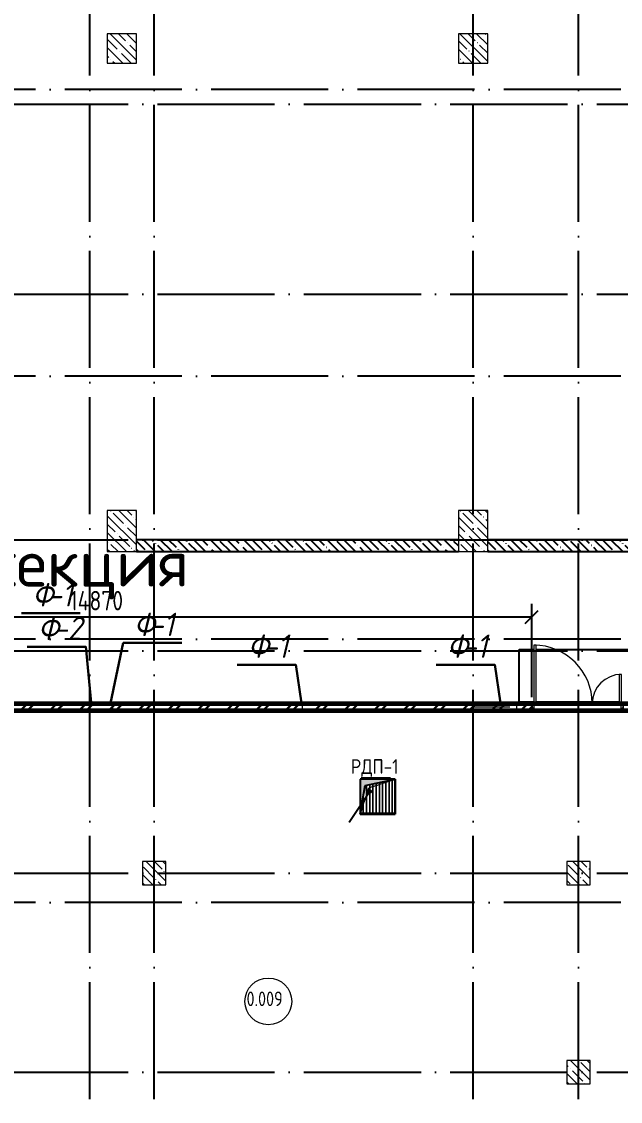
# Model space of a CAD drawing. Header units: millimetres. Extents: x -592259 to 288321, y -552984 to 293768.
# Drawn here: x 133985 to 144213, y 133611 to 152070 of the extents above; entities that cross this region are included whole.
import ezdxf

# ---------------------------------------------------------------- set-up
doc = ezdxf.new("R2010")
doc.units = ezdxf.units.MM
doc.linetypes.add('ADSK_Линия сетки', pattern=[2500, 2000, -250, 0, -250])
doc.layers.get('Defpoints').update_dxf_attribs({"color": 250})
for name, color, linetype, lineweight in [('0) Расчет', 250, 'Continuous', 60), ('0.2) Кирпич', 30, 'Continuous', 30), ('2.1)Фарх 2 выполн.', 160, 'Continuous', 30), ('4.1.3) Штук  3.1 вып по кирп подвал.', 6, 'Continuous', 60), ('5.2) ЧН-25 подвал 3.1 вып', 160, 'Continuous', 60), ('A-AREA-IDEN', 250, 'Continuous', 9), ('A-DETL', 250, 'Continuous', 5), ('A-DETL-1', 250, 'Continuous', 53), ('A-DETL-GENF', 250, 'Continuous', 9), ('A-DOOR', 250, 'Continuous', 5), ('A-DOOR-1', 250, 'Continuous', 13), ('A-DOOR-FRAM', 250, 'Continuous', 5), ('A-FLOR-1', 250, 'Continuous', 5), ('A-GENM-1', 250, 'Continuous', 5), ('A-GENM-2', 250, 'Continuous', 5), ('A-GENM-IDEN', 250, 'Continuous', 9), ('A-WALL-1', 250, 'Continuous', 50), ('G-____-____-TEXT', 250, 'Continuous', 9), ('G-ANNO-TEXT', 250, 'Continuous', 9), ('I-WALL-1', 250, 'Continuous', 5), ('S-COLS-1', 250, 'Continuous', 5), ('S-COLS-2', 250, 'Continuous', 5), ('S-FNDN-1', 250, 'Continuous', 5), ('Оси-1', 250, 'ADSK_Линия сетки', 9)]:
    doc.layers.add(name, color=color, linetype=linetype, lineweight=lineweight)
doc.styles.add('GOST Common_1', font='', dxfattribs={"width": 0.9, "height": 250})
doc.styles.add('ISOCPEUR', font='isocpeur.ttf', dxfattribs={"width": 0.8, "height": 100})
doc.styles.add('ISOCPEUR_6', font='isocpeur.ttf', dxfattribs={"height": 3.5})
doc.styles.add('ISOCPEUR_I', font='isocpeui.ttf', dxfattribs={"width": 0.9, "height": 12.5})
doc.styles.get("Standard").update_dxf_attribs({"font": 'ГОСТ тип А.ttf'})
doc.styles.get('GOST Common_1').set_extended_font_data('GOST Common')
doc.dimstyles.new('А3', dxfattribs={"dimtxt": 333, "dimasz": 222, "dimexe": 222, "dimexo": 111, "dimgap": 111, "dimtad": 1, "dimtoh": 1, "dimdec": 0, "dimrnd": 0.0015, "dimzin": 0, "dimdsep": 46, "dimtxsty": 'Standard', "dimblk": 'OBLIQUE', "dimcen": 0, "dimclrd": 7, "dimclre": 7, "dimclrt": 7, "dimadec": 0, "dimazin": 0, "dimtfac": 1, "dimtdec": 0, "dimtofl": 0, "dimtmove": 0, "dimatfit": 3, "dimfxl": 1, "dimtolj": 1, "dimtzin": 0, "dimarcsym": 0})
pattern_1 = [(135, (10997.54, 114885.93), (-142.5612, -142.5612), []), (135, (11140.1, 114885.93), (-142.5612, -142.5612), [252.016, -50.403, 3.353, -47.05])]

# ---------------------------------------------------------------- blocks, each defined once
blk = doc.blocks.new('BSC_Колонна _Прямоугольная - 500x700-V2-АР1_Кладочный план подвала_ Блок 2_ 3')
at = {"layer": 'S-COLS-2'}
h = blk.add_hatch(dxfattribs=at)
h.set_pattern_fill('FP_7', color=256, style=0, pattern_type=2)
h.set_pattern_definition([(135, (-124700, -28475), (-142.5612, -142.5612), []), (135, (-124557.44, -28475), (-142.5612, -142.5612), [252.016, -50.403, 3.353, -47.05])])
h.paths.add_polyline_path([(250, -350), (250, 350), (-250, 350), (-250, -350)])
at = {"layer": 'S-COLS-1'}
for p, q in [((250, 350), (-250, 350)), ((-250, 350), (-250, -350)), ((250, -350), (250, 350)), ((-250, -350), (250, -350))]:
    blk.add_line(p, q, dxfattribs=at)
blk = doc.blocks.new('Дверь_СКБ_2Ст - СОШ_Дв_1570_1550_x2100h _пр_ завертка-35617996-АР1_Кладочный план подвала_ Блок 2_ 3')
at = {"layer": 'A-DOOR'}
h = blk.add_hatch(dxfattribs=at)
h.set_pattern_fill('FP_10', color=256, style=0, pattern_type=2)
h.set_pattern_definition([(135, (1501.41, 124.685), (-14.14214, -14.14214), []), (225, (1501.41, 124.685), (14.14214, -14.14214), [])])
h.paths.add_polyline_path([(797.5, 60), (787.5, 60), (787.5, -60), (797.5, -60)])
at = {"layer": 'A-DOOR-FRAM'}
h = blk.add_hatch(dxfattribs=at)
h.set_pattern_fill('FP_11', color=256, style=0, pattern_type=2)
h.set_pattern_definition([(45, (-621.384, 124.685), (-14.1421, 14.1421), []), (135, (-621.384, 124.685), (-14.1421, -14.1421), [])])
h.paths.add_polyline_path([(-762.5, 60), (-772.5, 60), (-772.5, -60), (-762.5, -60)])
at = {"layer": 'A-DOOR'}
for centre, radius, start, end in [((-737.5, 60), 1000, 0, 90), ((762.5, 60), 500, 90, 180)]:
    blk.add_arc(centre, radius, start, end, dxfattribs=at)
at = {"layer": 'A-DOOR-1'}
for p, q in [((-737.5, 1060), (-737.5, 60)), ((-697.5, 1060), (-737.5, 1060)), ((-697.5, 60), (-697.5, 1060)), ((762.5, 560), (722.5, 560)), ((722.5, 560), (722.5, 60)), ((762.5, 60), (762.5, 560)), ((-737.5, 60), (-697.5, 60)), ((722.5, 60), (762.5, 60))]:
    blk.add_line(p, q, dxfattribs=at)
at = {"layer": 'A-DOOR-FRAM'}
for p, q in [((-747.5, 68), (-817.5, 68)), ((-817.5, 68), (-817.5, 60)), ((-817.5, 60), (-747.5, 60)), ((-762.5, 60), (-772.5, 60)), ((-772.5, 60), (-772.5, -60)), ((-737.5, 60), (-762.5, 60)), ((-762.5, 60), (-762.5, -20)), ((-762.5, -60), (-762.5, 60)), ((-747.5, 60), (-747.5, 68)), ((-737.5, 20), (-737.5, 60)), ((-727.5, 20), (-737.5, 20)), ((-727.5, -20), (-727.5, 20)), ((762.5, 20), (752.5, 20)), ((752.5, 20), (752.5, -20)), ((762.5, 60), (762.5, 20)), ((787.5, 60), (762.5, 60)), ((842.5, 68), (772.5, 68)), ((772.5, 68), (772.5, 60)), ((772.5, 60), (842.5, 60)), ((787.5, -20), (787.5, 60)), ((797.5, 60), (787.5, 60)), ((787.5, 60), (787.5, -60)), ((797.5, -60), (797.5, 60)), ((842.5, 60), (842.5, 68)), ((-747.5, -60), (-817.5, -60)), ((-817.5, -60), (-817.5, -68)), ((-817.5, -68), (-747.5, -68)), ((-772.5, -60), (-762.5, -60)), ((-762.5, -20), (-727.5, -20)), ((-747.5, -20), (-762.5, -20)), ((-762.5, -20), (-762.5, -60)), ((-762.5, -60), (-747.5, -60)), ((-747.5, -60), (-747.5, -20)), ((-747.5, -68), (-747.5, -60)), ((752.5, -20), (787.5, -20)), ((787.5, -20), (772.5, -20)), ((772.5, -20), (772.5, -60)), ((772.5, -60), (787.5, -60)), ((842.5, -60), (772.5, -60)), ((772.5, -60), (772.5, -68)), ((772.5, -68), (842.5, -68)), ((787.5, -60), (787.5, -20)), ((787.5, -60), (797.5, -60)), ((842.5, -68), (842.5, -60))]:
    blk.add_line(p, q, dxfattribs=at)
blk = doc.blocks.new('BSC_Колонна _Прямоугольная - 500x700-V6-АР1_Кладочный план подвала_ Блок 2_ 3')
at = {"layer": 'S-COLS-2'}
h = blk.add_hatch(dxfattribs=at)
h.set_pattern_fill('FP_15', color=256, style=0, pattern_type=2)
h.set_pattern_definition([(135, (-130700, -28475), (-142.5612, -142.5612), []), (135, (-130557.44, -28475), (-142.5612, -142.5612), [252.016, -50.403, 3.353, -47.05])])
h.paths.add_polyline_path([(250, -350), (250, 350), (-250, 350), (-250, -350)])
at = {"layer": 'S-COLS-1'}
for p, q in [((250, 350), (-250, 350)), ((-250, 350), (-250, -350)), ((250, -350), (250, 350)), ((-250, -350), (250, -350))]:
    blk.add_line(p, q, dxfattribs=at)
blk = doc.blocks.new('BSC_Колонна _Прямоугольная - 500х500-31280962-АР1_Кладочный план подвала_ Блок 2_ 3')
at = {"layer": 'S-COLS-2'}
h = blk.add_hatch(dxfattribs=at)
h.set_pattern_fill('FP_17', color=256, style=0, pattern_type=2)
h.set_pattern_definition([(135, (-130700, -36725), (-142.5612, -142.5612), []), (135, (-130557.44, -36725), (-142.5612, -142.5612), [252.016, -50.403, 3.353, -47.05])])
h.paths.add_polyline_path([(-250, -250), (250, -250), (250, 250), (-250, 250)])
at = {"layer": 'S-COLS-1'}
for p, q in [((250, 250), (-250, 250)), ((-250, 250), (-250, -250)), ((250, -250), (250, 250)), ((-250, -250), (250, -250))]:
    blk.add_line(p, q, dxfattribs=at)
blk = doc.blocks.new('BSC_Колонна _Прямоугольная - 400x400-V36-АР1_Кладочный план подвала_ Блок 2_ 3')
at = {"layer": 'S-COLS-2'}
h = blk.add_hatch(dxfattribs=at)
h.set_pattern_fill('FP_48', color=256, style=0, pattern_type=2)
h.set_pattern_definition([(135, (-132500, -19225), (-142.56192, -142.56192), []), (135, (-132357.44, -19225), (-142.56192, -142.56192), [252.016, -50.403, 3.353, -47.05])])
h.paths.add_polyline_path([(-200, -200), (200, -200), (200, 200), (-200, 200)])
at = {"layer": 'S-COLS-1'}
for p, q in [((200, 200), (-200, 200)), ((-200, 200), (-200, -200)), ((200, -200), (200, 200)), ((-200, -200), (200, -200))]:
    blk.add_line(p, q, dxfattribs=at)
blk = doc.blocks.new('BSC_Колонна _Прямоугольная - 400x400-V37-АР1_Кладочный план подвала_ Блок 2_ 3')
at = {"layer": 'S-COLS-2'}
h = blk.add_hatch(dxfattribs=at)
h.set_pattern_fill('FP_49', color=256, style=0, pattern_type=2)
h.set_pattern_definition([(135, (-125250, -22625), (-142.5612, -142.5612), []), (135, (-125107.44, -22625), (-142.5612, -142.5612), [252.016, -50.403, 3.353, -47.05])])
h.paths.add_polyline_path([(-200, -200), (200, -200), (200, 200), (-200, 200)])
at = {"layer": 'S-COLS-1'}
for p, q in [((200, 200), (-200, 200)), ((-200, 200), (-200, -200)), ((200, -200), (200, 200)), ((-200, -200), (200, -200))]:
    blk.add_line(p, q, dxfattribs=at)
blk = doc.blocks.new('BSC_Колонна _Прямоугольная - 400x400-V38-АР1_Кладочный план подвала_ Блок 2_ 3')
at = {"layer": 'S-COLS-2'}
h = blk.add_hatch(dxfattribs=at)
h.set_pattern_fill('FP_50', color=256, style=0, pattern_type=2)
h.set_pattern_definition([(135, (-132500, -22625), (-142.5612, -142.5612), []), (135, (-132357.44, -22625), (-142.5612, -142.5612), [252.016, -50.403, 3.353, -47.05])])
h.paths.add_polyline_path([(-200, -200), (200, -200), (200, 200), (-200, 200)])
at = {"layer": 'S-COLS-1'}
for p, q in [((200, 200), (-200, 200)), ((-200, 200), (-200, -200)), ((200, -200), (200, 200)), ((-200, -200), (200, -200))]:
    blk.add_line(p, q, dxfattribs=at)
blk = doc.blocks.new('BSC_Колонна _Прямоугольная - 500х500-V98-АР1_Кладочный план подвала_ Блок 2_ 3')
at = {"layer": 'S-COLS-2'}
h = blk.add_hatch(dxfattribs=at)
h.set_pattern_fill('FP_118', color=256, style=0, pattern_type=2)
h.set_pattern_definition([(135, (-124700.02, -36725), (-142.5612, -142.5612), []), (135, (-124557.46, -36725), (-142.5612, -142.5612), [252.016, -50.403, 3.353, -47.05])])
h.paths.add_polyline_path([(-250, -250), (250, -250), (250, 250), (-250, 250)])
at = {"layer": 'S-COLS-1'}
for p, q in [((250, 250), (-250, 250)), ((-250, 250), (-250, -250)), ((250, -250), (250, 250)), ((-250, -250), (250, -250))]:
    blk.add_line(p, q, dxfattribs=at)
blk = doc.blocks.new('Ом_Арматурная перемычка - A1-0_4-32789151-АР1_Кладочный план подвала_ Блок 2_ 3')
at = {"layer": 'A-GENM-1'}
blk.add_line((-195, 0), (445, 0), dxfattribs=at)
blk = doc.blocks.new('ADSK_КолоннаНесущая_Швеллер_Гнутый_ГОСТ 8278-83 - 140х60х5_таб_1-32331390-АР1_Кладочный план подвала_ Блок 2_ 3')
at = {"layer": 'S-COLS-1'}
for p, q in [((-16.2, 58), (-16.2, -58)), ((-11.2, -58), (-11.2, 58)), ((43.8, 70), (-4.2, 70)), ((-4.2, 65), (43.8, 65)), ((43.8, 65), (43.8, 70)), ((43.8, -65), (-4.2, -65)), ((-4.2, -70), (43.8, -70)), ((43.8, -70), (43.8, -65))]:
    blk.add_line(p, q, dxfattribs=at)
for centre, radius, start, end in [((-4.2, 58), 12, 90, 180), ((-4.2, 58), 7, 90, 180), ((-4.2, -58), 12, 180, 270), ((-4.2, -58), 7, 180, 270)]:
    blk.add_arc(centre, radius, start, end, dxfattribs=at)
blk = doc.blocks.new('ADSK_КолоннаНесущая_Швеллер_Гнутый_ГОСТ 8278-83 - 140х60х5_таб_1-32823743-АР1_Кладочный план подвала_ Блок 2_ 3')
at = {"layer": 'S-COLS-1'}
for p, q in [((-16.2, 58), (-16.2, -58)), ((-11.2, -58), (-11.2, 58)), ((43.8, 70), (-4.2, 70)), ((-4.2, 65), (43.8, 65)), ((43.8, 65), (43.8, 70)), ((43.8, -65), (-4.2, -65)), ((-4.2, -70), (43.8, -70)), ((43.8, -70), (43.8, -65))]:
    blk.add_line(p, q, dxfattribs=at)
for centre, radius, start, end in [((-4.2, 58), 12, 90, 180), ((-4.2, 58), 7, 90, 180), ((-4.2, -58), 12, 180, 270), ((-4.2, -58), 7, 180, 270)]:
    blk.add_arc(centre, radius, start, end, dxfattribs=at)
blk = doc.blocks.new('230_Приямок стенки вертикально _Фунд_Плита_ - 230_Приямок стенки вертикально _Фунд_Плита_-32143332-АР1_Кладочный план подвала_ Блок 2_ 3')
at = {"layer": 'S-FNDN-1'}
for p, q in [((-77, 174), (-33, 189)), ((-22, 193), (22, 207)), ((33, 211), (77, 226)), ((88, 229), (132, 244)), ((143, 248), (187, 262)), ((198, 266), (242, 281)), ((253, 284), (255, 285)), ((-242, -125), (-199, 4)), ((-186, 41), (-150, 150)), ((-150, 150), (-143, 152)), ((-132, 156), (-88, 171)), ((-285, -255), (-254, -161))]:
    blk.add_line(p, q, dxfattribs=at)
blk = doc.blocks.new('Решетка металлическая РМ-1 _подвал_ - Решетка металлическая РМ-1 _подвал_-V102-АР1_Кладочный план подвала_ Блок 2_ 3')
at = {"layer": 'A-GENM-2'}
for p, q in [((297, 560), (297, 45)), ((309, 45), (309, 563)), ((352, 572), (352, 45)), ((364, 45), (364, 574)), ((407, 583), (407, 45)), ((419, 45), (419, 586)), ((462, 595), (462, 45)), ((474, 45), (474, 597)), ((517, 606), (517, 45)), ((529, 45), (529, 609)), ((558, 615), (630, 615)), ((572, 615), (572, 45)), ((584, 45), (584, 615)), ((615, 627), (615, 30)), ((132, 525), (132, 45)), ((144, 45), (144, 528)), ((187, 537), (187, 45)), ((199, 45), (199, 540)), ((242, 549), (242, 45)), ((254, 45), (254, 551)), ((77, 294), (77, 45)), ((89, 45), (89, 362)), ((630, 45), (33, 45)), ((45, 30), (45, 115))]:
    blk.add_line(p, q, dxfattribs=at)
blk = doc.blocks.new('AAR_СКБ_Марка_Помещения - Номер-17325395-АР1_Кладочный план подвала_ Блок 2_ 3')
at = {"layer": 'A-AREA-IDEN'}
blk.add_circle((0, 1.5), 4, dxfattribs=at)
blk = doc.blocks.new('ADSK_Марка_Перемычка - Экземпляр_ADSK_Позиция-34100395-АР1_Кладочный план подвала_ Блок 2_ 3')
at = {"layer": 'A-GENM-IDEN'}
blk.add_line((-2.5, 0), (2.5, 0), dxfattribs=at)
blk = doc.blocks.new('_Oblique')
at = {"color": 0, "linetype": 'ByBlock', "lineweight": -2}
blk.add_line((-0.5, -0.5), (0.5, 0.5), dxfattribs=at)
blk = doc.blocks.new('*D5446')
at = {"color": 7, "lineweight": -2, "transparency": 16777216}
for p, q in [((127828, 140522), (127828, 142115)), ((142698, 140522), (142698, 142115)), ((127828, 141893), (142698, 141893))]:
    blk.add_line(p, q, dxfattribs=at)
at = {"layer": 'Defpoints', "color": 0, "transparency": 16777216}
for p in [(142698, 141893), (127828, 140411), (142698, 140411)]:
    blk.add_point(p, dxfattribs=at)
at = {"color": 7, "lineweight": -2, "transparency": 16777216, "xscale": 222, "yscale": 222, "zscale": 222, "rotation": 180}
blk.add_blockref('_Oblique', (127828, 141893), dxfattribs=at)
at = {"color": 7, "lineweight": -2, "transparency": 16777216, "xscale": 222, "yscale": 222, "zscale": 222}
blk.add_blockref('_Oblique', (142698, 141893), dxfattribs=at)
at = {"color": 7, "transparency": 16777216, "insert": (135263, 142171), "char_height": 333, "attachment_point": 5}
blk.add_mtext('\\A1;14870', dxfattribs=at)

msp = doc.modelspace()

# ---------------------------------------------------------------- hatches: boundary and pattern name
at = {"layer": '0.2) Кирпич'}
h = msp.add_hatch(dxfattribs=at)
h.set_pattern_fill('FP_2', color=256, style=0, pattern_type=2)
h.set_pattern_definition([(45, (10997.54, 114885.93), (-251.4472, 251.4472), []), (45, (10997.54, 115266.93), (-251.4472, 251.4472), [])])
h.paths.add_polyline_path([(144267.5374, 140290.9271), (147597.5374, 140290.9271), (147597.5374, 140410.9271), (144267.5374, 140410.9271)])
h.paths.add_polyline_path([(142697.5374, 140290.9271), (142697.5374, 140410.9271), (127827.538, 140410.9271), (127827.538, 140290.9271), (142652.5374, 140290.9271)])
h.paths.add_polyline_path([(126257.538, 140290.9271), (126257.538, 140410.9271), (124847.538, 140410.9271), (124847.538, 140290.9271), (126212.538, 140290.9271)])
at = {"layer": 'A-DETL-GENF', "lineweight": -2}
msp.add_hatch(color=256, dxfattribs=at).paths.add_polyline_path([(139767.5374, 138520.9262), (139854.3615, 139013.33), (140367.5374, 139120.9262), (139767.5374, 139120.9262), (139767.5374, 138634.6849)])
at = {"layer": 'G-ANNO-TEXT', "lineweight": -2}
h = msp.add_hatch(color=256, dxfattribs=at)
edge = h.paths.add_edge_path()
edge.add_arc((139934.4669, 138908.9868), 25, 0, 360)
at = {"layer": 'I-WALL-1', "lineweight": -2}
h = msp.add_hatch(dxfattribs=at)
h.set_pattern_fill('FP_1', color=256, style=0, pattern_type=2)
h.set_pattern_definition(pattern_1)
h.paths.add_polyline_path([(135947.5374, 143010.9266), (141447.5374, 143010.9266), (141447.5374, 143210.9262), (135947.5374, 143210.9262)])
h = msp.add_hatch(dxfattribs=at)
h.set_pattern_fill('FP_1', color=256, style=0, pattern_type=2)
h.set_pattern_definition(pattern_1)
h.paths.add_polyline_path([(141947.5374, 143010.9262), (145297.5256, 143010.9266), (145297.5256, 143210.9262), (141947.5384, 143210.9262)])

# ---------------------------------------------------------------- linework, layer by layer
at = {"layer": '0) Расчет'}
msp.add_lwpolyline([(127827.538, 140410.9271), (142697.5374, 140410.9271)], dxfattribs=at)
at = {"layer": '0.2) Кирпич'}
for p, q in [((142652.5374, 140410.9271), (127872.538, 140410.9271)), ((132117.5374, 140290.9271), (142652.5374, 140290.9271))]:
    msp.add_line(p, q, dxfattribs=at)
at = {"layer": '2.1)Фарх 2 выполн.'}
for p, q in [((133984.672, 141955.9624), (134984.672, 141955.9624)), ((135503.1682, 140419.2405), (135719.3279, 141451.1784)), ((135719.3279, 141448.0346), (136719.3279, 141448.0346)), ((134081.1844, 141382.5421), (135081.1844, 141382.5421)), ((135172.9635, 140432.3174), (135081.1844, 141385.6859)), ((137668.1714, 141076.4857), (138668.1714, 141076.4857)), ((138766.3192, 140419.2405), (138668.1714, 141079.6296)), ((141068.1714, 141076.4857), (142068.1714, 141076.4857)), ((142166.3192, 140419.2405), (142068.1714, 141079.6296))]:
    msp.add_line(p, q, dxfattribs=at)
at = {"layer": '4.1.3) Штук  3.1 вып по кирп подвал.'}
msp.add_line((124847.538, 140410.9271), (147477.5374, 140410.9271), dxfattribs=at)
at = {"layer": '5.2) ЧН-25 подвал 3.1 вып'}
msp.add_lwpolyline([(132117.5374, 140290.9271), (144777.5374, 140290.9271), (144777.5374, 136580.9271), (147497.5374, 136580.9271), (147497.5374, 134310.9267), (147297.5384, 134310.9267), (147297.5384, 133910.9267), (147497.5374, 133910.9267), (147497.5384, 131010.9262)], dxfattribs=at)
at = {"layer": 'A-DETL', "lineweight": -2}
for p, q in [((139767.5374, 139120.9262), (139767.5374, 138520.9262)), ((140367.5374, 139120.9262), (139767.5374, 139120.9262)), ((139767.5374, 138520.9262), (139854.3615, 139013.33)), ((139854.3615, 139013.33), (140367.5374, 139120.9262))]:
    msp.add_line(p, q, dxfattribs=at)
at = {"layer": 'A-DETL-1', "lineweight": -2}
for p, q in [((140367.5374, 139120.9262), (140367.5374, 138520.9262)), ((140367.5374, 138520.9262), (139767.5374, 138520.9262))]:
    msp.add_line(p, q, dxfattribs=at)
at = {"layer": 'A-FLOR-1', "lineweight": -2}
for p, q in [((142482.5374, 141335.9271), (142732.5374, 141335.9271)), ((142482.5374, 140435.9271), (142482.5374, 141335.9271)), ((142772.5374, 141335.9271), (144482.5374, 141335.9271)), ((142732.5374, 140435.9271), (142482.5374, 140435.9271)), ((144192.5374, 140435.9271), (142772.5374, 140435.9271)), ((140367.5374, 138520.9262), (140367.5374, 139120.9262)), ((139767.5374, 138520.9262), (140367.5374, 138520.9262))]:
    msp.add_line(p, q, dxfattribs=at)
at = {"layer": 'A-WALL-1', "lineweight": -2}
for p, q in [((141447.5374, 143210.9262), (135947.5374, 143210.9262)), ((145297.5256, 143210.9262), (141947.5384, 143210.9262)), ((135947.5374, 143010.9262), (141447.5374, 143010.9262)), ((141947.5384, 143010.9262), (145297.5256, 143010.9262))]:
    msp.add_line(p, q, dxfattribs=at)
at = {"layer": 'G-ANNO-TEXT', "lineweight": -2}
msp.add_line((139934.4669, 138908.9868), (139578.8203, 138377.2393), dxfattribs=at)
msp.add_circle((139934.4669, 138908.9868), 25, dxfattribs=at)
at = {"layer": 'I-WALL-1', "lineweight": -2}
for p, q in [((144242.5374, 140290.9271), (142722.5374, 140290.9271)), ((142772.5374, 140410.9271), (144192.5374, 140410.9271))]:
    msp.add_line(p, q, dxfattribs=at)
at = {"layer": 'Оси-1', "lineweight": -2}
for p, q in [((135147.5379, 111147.0862), (135147.5379, 176087.9307)), ((136247.5384, 111147.0862), (136247.5384, 176087.9307)), ((141697.5384, 111147.0862), (141697.5384, 176087.9307)), ((143497.5384, 111147.0862), (143497.5384, 176087.9307)), ((166722.1084, 150911.0771), (110317.5374, 150911.0771)), ((76304.6994, 150660.9262), (165452.1084, 150660.9262)), ((76304.6994, 147410.9266), (166722.1084, 147410.9266)), ((166722.1084, 146011.0455), (110317.5374, 146011.0455)), ((76304.6994, 143210.9266), (166722.1084, 143210.9266)), ((166722.1084, 141511.0455), (110317.5374, 141511.0455)), ((76304.6994, 141310.9262), (165452.1084, 141310.9262)), ((76304.6994, 137510.9262), (165452.1084, 137510.9262)), ((166722.1084, 137011.0455), (110317.5374, 137011.0455)), ((76304.6994, 134110.9262), (166722.1084, 134110.9262))]:
    msp.add_line(p, q, dxfattribs=at)

# ---------------------------------------------------------------- block references
at = {"layer": 'A-AREA-IDEN', "lineweight": -2, "xscale": 99.99999999999993, "yscale": 99.99999999999993, "zscale": 99.99999999999993}
msp.add_blockref('AAR_СКБ_Марка_Помещения - Номер-17325395-АР1_Кладочный план подвала_ Блок 2_ 3', (138198.6107, 135170.4654), dxfattribs=at)
at = {"layer": 'A-DOOR', "lineweight": -2}
msp.add_blockref('Дверь_СКБ_2Ст - СОШ_Дв_1570_1550_x2100h _пр_ завертка-35617996-АР1_Кладочный план подвала_ Блок 2_ 3', (143470.0374, 140350.9271), dxfattribs=at)
at = {"layer": 'A-GENM-1', "lineweight": -2, "rotation": 180}
msp.add_blockref('Ом_Арматурная перемычка - A1-0_4-32789151-АР1_Кладочный план подвала_ Блок 2_ 3', (142129.9237, 140350.9271), dxfattribs=at)
at = {"layer": 'A-GENM-2', "lineweight": -2}
msp.add_blockref('Решетка металлическая РМ-1 _подвал_ - Решетка металлическая РМ-1 _подвал_-V102-АР1_Кладочный план подвала_ Блок 2_ 3', (139737.5374, 138490.9262), dxfattribs=at)
at = {"layer": 'A-GENM-IDEN', "lineweight": -2, "xscale": 99.99999999999993, "yscale": 99.99999999999993, "zscale": 99.99999999999993}
msp.add_blockref('ADSK_Марка_Перемычка - Экземпляр_ADSK_Позиция-34100395-АР1_Кладочный план подвала_ Блок 2_ 3', (140036.0011, 139146.8013), dxfattribs=at)
at = {"layer": 'S-COLS-1', "lineweight": -2}
for name, p in [('BSC_Колонна _Прямоугольная - 500х500-V98-АР1_Кладочный план подвала_ Блок 2_ 3', (135697.5582, 151610.9262)), ('BSC_Колонна _Прямоугольная - 500х500-31280962-АР1_Кладочный план подвала_ Блок 2_ 3', (141697.5384, 151610.9262)), ('BSC_Колонна _Прямоугольная - 500x700-V2-АР1_Кладочный план подвала_ Блок 2_ 3', (135697.5374, 143360.9266)), ('BSC_Колонна _Прямоугольная - 500x700-V6-АР1_Кладочный план подвала_ Блок 2_ 3', (141697.5384, 143360.9266)), ('ADSK_КолоннаНесущая_Швеллер_Гнутый_ГОСТ 8278-83 - 140х60х5_таб_1-32823743-АР1_Кладочный план подвала_ Блок 2_ 3', (135168.738, 140350.9271)), ('BSC_Колонна _Прямоугольная - 400x400-V37-АР1_Кладочный план подвала_ Блок 2_ 3', (136247.5384, 137510.9262)), ('BSC_Колонна _Прямоугольная - 400x400-V38-АР1_Кладочный план подвала_ Блок 2_ 3', (143497.5384, 137510.9262)), ('BSC_Колонна _Прямоугольная - 400x400-V36-АР1_Кладочный план подвала_ Блок 2_ 3', (143497.5384, 134110.9262))]:
    msp.add_blockref(name, p, dxfattribs=at)
at = {"layer": 'S-COLS-1', "lineweight": -2, "rotation": 180}
for p in [(135526.338, 140350.9271), (138766.338, 140350.9271), (142426.338, 140350.9271)]:
    msp.add_blockref('ADSK_КолоннаНесущая_Швеллер_Гнутый_ГОСТ 8278-83 - 140х60х5_таб_1-32331390-АР1_Кладочный план подвала_ Блок 2_ 3', p, dxfattribs=at)
at = {"layer": 'S-FNDN-1', "lineweight": -2}
msp.add_blockref('230_Приямок стенки вертикально _Фунд_Плита_ - 230_Приямок стенки вертикально _Фунд_Плита_-32143332-АР1_Кладочный план подвала_ Блок 2_ 3', (140067.5374, 138820.9262), dxfattribs=at)

# ---------------------------------------------------------------- texts
at = {"layer": '2.1)Фарх 2 выполн.', "lineweight": -2, "char_height": 400, "attachment_point": 1, "style": 'ISOCPEUR_I'}
for s, insert, width in [('\\fISOCPEUR|b0|i1|c204|p34|;Ф', (134166.6523, 142472.0706), 312.658125), ('-1', (134424.6211, 142472.0706), 384.81), ('\\fISOCPEUR|b0|i1|c204|p34|;Ф', (135901.3082, 141964.1428), 312.658125), ('-1', (136159.2769, 141964.1428), 384.81), ('\\fISOCPEUR|b0|i1|c204|p34|;Ф', (134263.1647, 141898.6503), 312.658125), ('-2', (134521.1334, 141898.6503), 448.945), ('\\fISOCPEUR|b0|i1|c204|p34|;Ф', (137850.1517, 141592.5939), 312.658125), ('-1', (138108.1204, 141592.5939), 384.81), ('\\fISOCPEUR|b0|i1|c204|p34|;Ф', (141250.1517, 141592.5939), 312.658125), ('-1', (141508.1204, 141592.5939), 384.81)]:
    msp.add_mtext(s, dxfattribs=dict(at, insert=insert, width=width))
at = {"layer": 'A-AREA-IDEN', "lineweight": -2, "insert": (137826.9365, 135489.1959), "char_height": 250, "width": 858.607312, "attachment_point": 1, "style": 'ISOCPEUR'}
msp.add_mtext('0.009', dxfattribs=at)
at = {"layer": 'A-GENM-IDEN', "lineweight": -2, "char_height": 250, "attachment_point": 1, "style": 'GOST Common_1'}
for s, insert, width in [('РДП', (139608.6703, 139459.9387), 678.227625), ('-1', (140168.264, 139459.9387), 331.898625)]:
    msp.add_mtext(s, dxfattribs=dict(at, insert=insert, width=width))
at = {"layer": 'G-____-____-TEXT', "color": 7, "insert": (127894.8074, 143210.9266), "char_height": 800, "width": 18169.734652, "attachment_point": 1, "style": 'ISOCPEUR_6'}
msp.add_mtext('-1 этаж, 3 секция', dxfattribs=at)

# ---------------------------------------------------------------- dimensions: what is measured, and where the dimension line sits
dim = msp.add_linear_dim(base=(142697.5374, 141893.0589), p1=(127827.538, 140410.9271), p2=(142697.5374, 140410.9271), dimstyle='А3')
dim.commit()
dim.dimension.update_dxf_attribs({"geometry": '*D5446', "text_midpoint": (135262.5377, 142170.5589)})

doc.saveas('drawing.dxf')
